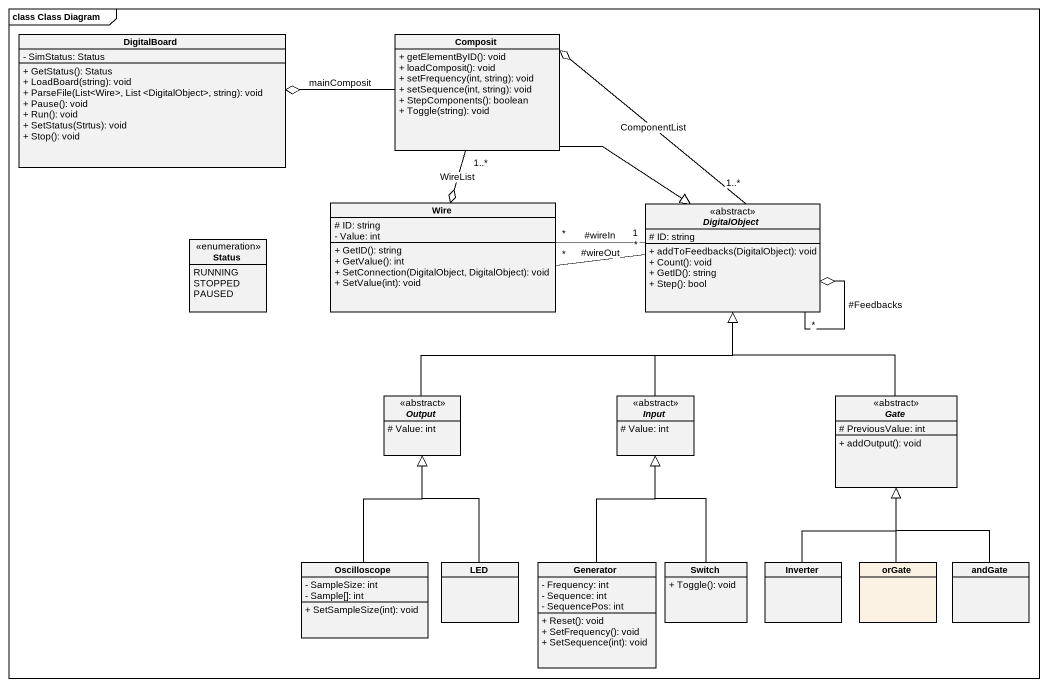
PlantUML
@startuml
mainframe class Class Diagram
hide circle
hide empty members
skinparam classAttributeIconSize 0
class DigitalBoard {
  - SimStatus: Status
  + GetStatus(): Status
  + LoadBoard(string): void
  + ParseFile(List<Wire>, List <DigitalObject>, string): void
  + Pause(): void
  + Run(): void
  + SetStatus(Strtus): void
  + Stop(): void
}
class Composit {
  + getElementByID(): void
  + loadComposit(): void
  + setFrequency(int, string): void
  + setSequence(int, string): void
  + StepComponents(): boolean
  + Toggle(string): void
}
class Wire {
  # ID: string
  - Value: int
  + GetID(): string
  + GetValue(): int
  + SetConnection(DigitalObject, DigitalObject): void
  + SetValue(int): void
}
abstract class DigitalObject <<abstract>> {
  # ID: string
  + addToFeedbacks(DigitalObject): void
  + Count(): void
  + GetID(): string
  + Step(): bool
}
enum Status {
  RUNNING
  STOPPED
  PAUSED
}
abstract class Output <<abstract>> {
  # Value: int
}
abstract class Input <<abstract>> {
  # Value: int
}
abstract class Gate <<abstract>> {
  # PreviousValue: int
  + addOutput(): void
}
class Oscilloscope {
  - SampleSize: int
  - Sample[]: int
  + SetSampleSize(int): void
}
class LED
class Generator {
  - Frequency: int
  - Sequence: int
  - SequencePos: int
  + Reset(): void
  + SetFrequency(): void
  + SetSequence(int): void
}
class Switch {
  + Toggle(): void
}
class Inverter
class orGate #FCF2E3
class andGate
Composit -left-o DigitalBoard : mainComposit
Composit "1..*" --o Wire : WireList
Composit --|> DigitalObject
Wire "*" -right- "1" DigitalObject : #wireIn
Wire "*" -right- "*" DigitalObject : #wireOut
DigitalObject "1..*" -up-o Composit : ComponentList
DigitalObject "*" --o DigitalObject : #Feedbacks
Output -right-|> DigitalObject
Input -up-|> DigitalObject
Gate -up-|> DigitalObject
Oscilloscope -up-|> Output
LED -up-|> Output
Generator -up-|> Input
Switch -up-|> Input
Inverter -up-|> Gate
orGate -up-|> Gate
andGate -up-|> Gate
@enduml
